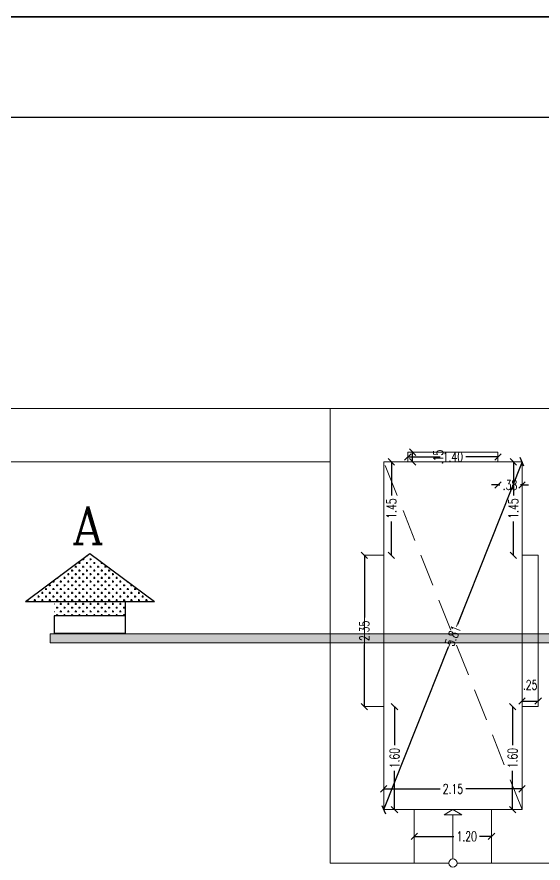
# Model space of a CAD drawing. Header units: metres. Extents: x -801 to 302, y 0 to 75.
# Drawn here: x -71.55 to -63.37, y 20.96 to 34.1 of the extents above; entities that cross this region are included whole.
import ezdxf

# ---------------------------------------------------------------- set-up
doc = ezdxf.new("R2010")
doc.units = ezdxf.units.M
doc.header["$MEASUREMENT"] = 0
doc.linetypes.add('DASHED', pattern=[0.75, 0.5, -0.25])
for name, color, linetype in [('6', 6, 'Continuous'), ('Kadr', 6, 'Continuous'), ('LINE', 230, 'Continuous')]:
    doc.layers.add(name, color=color, linetype=linetype)
doc.layers.add('roof-arch', color=6, linetype='DASHED', lineweight=5)
doc.layers.add('walls', color=7, linetype='Continuous', lineweight=15)
doc.styles.add('ROMANC', font='ROMANC.shx')
doc.styles.add('simplex', font='simplex.shx', dxfattribs={"width": 0.7})
doc.dimstyles.new('DIM2', dxfattribs={"dimscale": 0, "dimtxt": 0.15, "dimasz": 0.1, "dimexe": 0.1, "dimexo": 0.05, "dimgap": 0.05, "dimtad": 0, "dimzin": 4, "dimdsep": 46, "dimtxsty": 'simplex', "dimblk1": 'OBLIQUE', "dimblk2": 'OBLIQUE', "dimsah": 1, "dimcen": 0.1, "dimse1": 1, "dimse2": 1, "dimclrd": 1, "dimclre": 2, "dimclrt": 3, "dimadec": 0, "dimazin": 0, "dimtfac": 1, "dimtmove": 2, "dimatfit": 3, "dimfxl": 1, "dimtolj": 1, "dimarcsym": 0})

# ---------------------------------------------------------------- blocks, each defined once
blk = doc.blocks.new('_OBLIQUE')
at = {"color": 0, "linetype": 'ByBlock'}
blk.add_line((-0.5, -0.5), (0.5, 0.5), dxfattribs=at)
blk = doc.blocks.new('*D67')
at = {"color": 1, "lineweight": -2, "transparency": 16777216}
for p, q in [((-64.07, 26.828), (-64.17, 26.828)), ((-64.07, 26.828), (-64.042, 26.828)), ((-63.695, 26.828), (-63.722, 26.828)), ((-63.695, 26.828), (-63.595, 26.828))]:
    blk.add_line(p, q, dxfattribs=at)
at = {"layer": 'Defpoints', "color": 0, "transparency": 16777216}
for p in [(-64.07, 27.187), (-63.695, 27.187), (-64.07, 26.828)]:
    blk.add_point(p, dxfattribs=at)
at = {"color": 1, "lineweight": -2, "transparency": 16777216, "xscale": 0.1, "yscale": 0.1, "zscale": 0.1}
blk.add_blockref('_OBLIQUE', (-64.07, 26.828), dxfattribs=at)
at = {"color": 1, "lineweight": -2, "transparency": 16777216, "xscale": 0.1, "yscale": 0.1, "zscale": 0.1, "rotation": 180}
blk.add_blockref('_OBLIQUE', (-63.695, 26.828), dxfattribs=at)
at = {"color": 3, "transparency": 16777216, "insert": (-63.882, 26.828), "char_height": 0.15, "attachment_point": 5, "style": 'simplex'}
blk.add_mtext('\\A1;.38', dxfattribs=at)
blk = doc.blocks.new('*D64')
at = {"color": 1, "lineweight": -2, "transparency": 16777216}
for p, q in [((-65.845, 22.109), (-64.97, 22.109)), ((-63.695, 22.109), (-64.57, 22.109))]:
    blk.add_line(p, q, dxfattribs=at)
at = {"layer": 'Defpoints', "color": 0, "transparency": 16777216}
for p in [(-63.695, 22.109), (-65.845, 21.787), (-63.695, 21.787)]:
    blk.add_point(p, dxfattribs=at)
at = {"color": 1, "lineweight": -2, "transparency": 16777216, "xscale": 0.1, "yscale": 0.1, "zscale": 0.1, "rotation": 180}
blk.add_blockref('_OBLIQUE', (-65.845, 22.109), dxfattribs=at)
at = {"color": 1, "lineweight": -2, "transparency": 16777216, "xscale": 0.1, "yscale": 0.1, "zscale": 0.1}
blk.add_blockref('_OBLIQUE', (-63.695, 22.109), dxfattribs=at)
at = {"color": 3, "transparency": 16777216, "insert": (-64.77, 22.109), "char_height": 0.15, "attachment_point": 5, "style": 'simplex'}
blk.add_mtext('\\A1;2.15', dxfattribs=at)
blk = doc.blocks.new('HJHJUY')
at = {"layer": 'LINE'}
h = blk.add_hatch(dxfattribs=at)
h.set_pattern_fill('CROSS', color=4, scale=0.231031, style=0)
h.set_pattern_definition([(360, (534.30997, 522.159915), (0.05775775, 0.05775775), [0.028878875, -0.086636626]), (90, (534.32441, 522.145475), (-0.05775775, 0.05775775), [0.028878875, -0.086636626])])
h.paths.add_polyline_path([(783.078, 661.387), (782.076, 660.644), (782.526, 660.644), (782.526, 660.419), (783.63, 660.419), (783.63, 660.644), (784.081, 660.644)])
for p, q in [((782.076, 660.644), (783.078, 661.387)), ((783.078, 661.387), (784.081, 660.644)), ((782.076, 660.644), (784.081, 660.644)), ((783.63, 660.419), (783.63, 660.644))]:
    blk.add_line(p, q, dxfattribs=at)
blk.add_lwpolyline([(782.526, 660.149), (783.63, 660.149), (783.63, 660.419), (782.526, 660.419)], close=True, dxfattribs=at)
blk = doc.blocks.new('cutting line')
at = {"layer": 'walls'}
h = blk.add_hatch(color=256, dxfattribs=at)
h.dxf.hatch_style = 1
h.paths.add_polyline_path([(16.514, 3.421), (16.514, 3.561), (3.902, 3.561), (-4.356, 3.561), (-4.356, 3.421), (3.902, 3.421)])
at = {"color": 32, "true_color": 0xcd6928}
blk.add_line((-4.356, 3.561), (-4.356, 3.421), dxfattribs=at)
for points in [[(16.514, 3.561), (3.902, 3.561), (-4.356, 3.561)], [(-4.356, 3.421), (3.902, 3.421), (16.514, 3.421)]]:
    blk.add_lwpolyline(points, dxfattribs=at)
at = {"layer": 'Kadr', "color": 7, "lineweight": -2}
blk.add_blockref('HJHJUY', (-786.815, -656.58), dxfattribs=at)
at = {"layer": 'LINE', "style": 'ROMANC'}
blk.add_text('A', height=0.579, dxfattribs=at).set_placement((-4.017, 4.956))
blk = doc.blocks.new('*D82')
at = {"color": 1, "lineweight": -2, "transparency": 16777216}
for p, q in [((-65.37, 21.372), (-64.755, 21.372)), ((-64.17, 21.372), (-64.355, 21.372))]:
    blk.add_line(p, q, dxfattribs=at)
at = {"layer": 'Defpoints', "color": 0, "transparency": 16777216}
for p in [(-65.37, 21.372), (-64.17, 21.372), (-64.17, 21.372)]:
    blk.add_point(p, dxfattribs=at)
at = {"color": 1, "lineweight": -2, "transparency": 16777216, "xscale": 0.1, "yscale": 0.1, "zscale": 0.1, "rotation": 180}
blk.add_blockref('_OBLIQUE', (-65.37, 21.372), dxfattribs=at)
at = {"color": 1, "lineweight": -2, "transparency": 16777216, "xscale": 0.1, "yscale": 0.1, "zscale": 0.1}
blk.add_blockref('_OBLIQUE', (-64.17, 21.372), dxfattribs=at)
at = {"color": 3, "transparency": 16777216, "insert": (-64.555, 21.372), "char_height": 0.15, "attachment_point": 5, "style": 'simplex'}
blk.add_mtext('\\A1;1.20', dxfattribs=at)
blk = doc.blocks.new('*D83')
at = {"color": 1, "lineweight": -2, "transparency": 16777216}
for p, q in [((-65.677, 23.387), (-65.677, 22.787)), ((-65.677, 21.787), (-65.677, 22.387))]:
    blk.add_line(p, q, dxfattribs=at)
at = {"layer": 'Defpoints', "color": 0, "transparency": 16777216}
for p in [(-65.845, 23.387), (-65.845, 21.787), (-65.677, 21.787)]:
    blk.add_point(p, dxfattribs=at)
at = {"color": 1, "lineweight": -2, "transparency": 16777216, "xscale": 0.1, "yscale": 0.1, "zscale": 0.1}
for p, rotation in [((-65.677, 23.387), 90), ((-65.677, 21.787), 270)]:
    blk.add_blockref('_OBLIQUE', p, dxfattribs=dict(at, rotation=rotation))
at = {"color": 3, "transparency": 16777216, "insert": (-65.677, 22.587), "char_height": 0.15, "attachment_point": 5, "rotation": 90, "style": 'simplex'}
blk.add_mtext('\\A1;1.60', dxfattribs=at)
blk = doc.blocks.new('*D84')
at = {"color": 1, "lineweight": -2, "transparency": 16777216}
for p, q in [((-63.842, 23.387), (-63.842, 22.787)), ((-63.842, 21.787), (-63.842, 22.387))]:
    blk.add_line(p, q, dxfattribs=at)
at = {"layer": 'Defpoints', "color": 0, "transparency": 16777216}
for p in [(-63.695, 23.387), (-63.842, 21.787), (-63.695, 21.787)]:
    blk.add_point(p, dxfattribs=at)
at = {"color": 1, "lineweight": -2, "transparency": 16777216, "xscale": 0.1, "yscale": 0.1, "zscale": 0.1}
for p, rotation in [((-63.842, 23.387), 90), ((-63.842, 21.787), 270)]:
    blk.add_blockref('_OBLIQUE', p, dxfattribs=dict(at, rotation=rotation))
at = {"color": 3, "transparency": 16777216, "insert": (-63.842, 22.587), "char_height": 0.15, "attachment_point": 5, "rotation": 90, "style": 'simplex'}
blk.add_mtext('\\A1;1.60', dxfattribs=at)
blk = doc.blocks.new('*D85')
at = {"color": 1, "lineweight": -2, "transparency": 16777216}
for p, q in [((-66.145, 25.737), (-66.145, 24.772)), ((-66.145, 23.387), (-66.145, 24.352))]:
    blk.add_line(p, q, dxfattribs=at)
at = {"layer": 'Defpoints', "color": 0, "transparency": 16777216}
for p in [(-66.145, 25.737), (-66.145, 23.387), (-66.145, 23.387)]:
    blk.add_point(p, dxfattribs=at)
at = {"color": 1, "lineweight": -2, "transparency": 16777216, "xscale": 0.1, "yscale": 0.1, "zscale": 0.1}
for p, rotation in [((-66.145, 25.737), 90), ((-66.145, 23.387), 270)]:
    blk.add_blockref('_OBLIQUE', p, dxfattribs=dict(at, rotation=rotation))
at = {"color": 3, "transparency": 16777216, "insert": (-66.145, 24.562), "char_height": 0.15, "attachment_point": 5, "rotation": 90, "style": 'simplex'}
blk.add_mtext('\\A1;2.35', dxfattribs=at)
blk = doc.blocks.new('*D86')
at = {"color": 1, "lineweight": -2, "transparency": 16777216}
blk.add_line((-63.695, 23.473), (-63.445, 23.473), dxfattribs=at)
at = {"layer": 'Defpoints', "color": 0, "transparency": 16777216}
for p in [(-63.695, 23.387), (-63.445, 23.473), (-63.445, 23.387)]:
    blk.add_point(p, dxfattribs=at)
at = {"color": 1, "lineweight": -2, "transparency": 16777216, "xscale": 0.1, "yscale": 0.1, "zscale": 0.1, "rotation": 180}
blk.add_blockref('_OBLIQUE', (-63.695, 23.473), dxfattribs=at)
at = {"color": 1, "lineweight": -2, "transparency": 16777216, "xscale": 0.1, "yscale": 0.1, "zscale": 0.1}
blk.add_blockref('_OBLIQUE', (-63.445, 23.473), dxfattribs=at)
at = {"color": 3, "transparency": 16777216, "insert": (-63.57, 23.723), "char_height": 0.15, "attachment_point": 5, "style": 'simplex'}
blk.add_mtext('\\A1;.25', dxfattribs=at)
blk = doc.blocks.new('*D87')
at = {"color": 1, "lineweight": -2, "transparency": 16777216}
for p, q in [((-65.725, 27.187), (-65.725, 26.662)), ((-65.725, 25.737), (-65.725, 26.262))]:
    blk.add_line(p, q, dxfattribs=at)
at = {"layer": 'Defpoints', "color": 0, "transparency": 16777216}
for p in [(-65.845, 27.187), (-65.845, 25.737), (-65.725, 25.737)]:
    blk.add_point(p, dxfattribs=at)
at = {"color": 1, "lineweight": -2, "transparency": 16777216, "xscale": 0.1, "yscale": 0.1, "zscale": 0.1}
for p, rotation in [((-65.725, 27.187), 90), ((-65.725, 25.737), 270)]:
    blk.add_blockref('_OBLIQUE', p, dxfattribs=dict(at, rotation=rotation))
at = {"color": 3, "transparency": 16777216, "insert": (-65.725, 26.462), "char_height": 0.15, "attachment_point": 5, "rotation": 90, "style": 'simplex'}
blk.add_mtext('\\A1;1.45', dxfattribs=at)
blk = doc.blocks.new('*D88')
at = {"color": 1, "lineweight": -2, "transparency": 16777216}
for p, q in [((-63.83, 27.187), (-63.83, 26.662)), ((-63.83, 25.737), (-63.83, 26.262))]:
    blk.add_line(p, q, dxfattribs=at)
at = {"layer": 'Defpoints', "color": 0, "transparency": 16777216}
for p in [(-63.695, 27.187), (-63.83, 25.737), (-63.695, 25.737)]:
    blk.add_point(p, dxfattribs=at)
at = {"color": 1, "lineweight": -2, "transparency": 16777216, "xscale": 0.1, "yscale": 0.1, "zscale": 0.1}
for p, rotation in [((-63.83, 27.187), 90), ((-63.83, 25.737), 270)]:
    blk.add_blockref('_OBLIQUE', p, dxfattribs=dict(at, rotation=rotation))
at = {"color": 3, "transparency": 16777216, "insert": (-63.83, 26.462), "char_height": 0.15, "attachment_point": 5, "rotation": 90, "style": 'simplex'}
blk.add_mtext('\\A1;1.45', dxfattribs=at)
blk = doc.blocks.new('*D89')
at = {"color": 1, "lineweight": -2, "transparency": 16777216}
for p, q in [((-65.47, 27.263), (-64.97, 27.263)), ((-64.07, 27.263), (-64.57, 27.263))]:
    blk.add_line(p, q, dxfattribs=at)
at = {"layer": 'Defpoints', "color": 0, "transparency": 16777216}
for p in [(-65.47, 27.337), (-64.07, 27.337), (-64.07, 27.263)]:
    blk.add_point(p, dxfattribs=at)
at = {"color": 1, "lineweight": -2, "transparency": 16777216, "xscale": 0.1, "yscale": 0.1, "zscale": 0.1, "rotation": 180}
blk.add_blockref('_OBLIQUE', (-65.47, 27.263), dxfattribs=at)
at = {"color": 1, "lineweight": -2, "transparency": 16777216, "xscale": 0.1, "yscale": 0.1, "zscale": 0.1}
blk.add_blockref('_OBLIQUE', (-64.07, 27.263), dxfattribs=at)
at = {"color": 3, "transparency": 16777216, "insert": (-64.77, 27.263), "char_height": 0.15, "attachment_point": 5, "style": 'simplex'}
blk.add_mtext('\\A1;1.40', dxfattribs=at)
blk = doc.blocks.new('*D90')
at = {"color": 1, "lineweight": -2, "transparency": 16777216}
blk.add_line((-65.397, 27.187), (-65.397, 27.337), dxfattribs=at)
at = {"layer": 'Defpoints', "color": 0, "transparency": 16777216}
for p in [(-65.47, 27.337), (-65.397, 27.337), (-65.47, 27.187)]:
    blk.add_point(p, dxfattribs=at)
at = {"color": 1, "lineweight": -2, "transparency": 16777216, "xscale": 0.1, "yscale": 0.1, "zscale": 0.1}
for p, rotation in [((-65.397, 27.337), 90), ((-65.397, 27.187), 270)]:
    blk.add_blockref('_OBLIQUE', p, dxfattribs=dict(at, rotation=rotation))
at = {"color": 3, "transparency": 16777216, "insert": (-64.997, 27.262), "char_height": 0.15, "attachment_point": 5, "rotation": 90, "style": 'simplex'}
blk.add_mtext('\\A1;.15', dxfattribs=at)
blk = doc.blocks.new('*D96')
at = {"color": 1, "lineweight": -2, "transparency": 16777216}
for p, q in [((-63.695, 27.187), (-64.7, 24.661)), ((-65.845, 21.787), (-64.839, 24.313))]:
    blk.add_line(p, q, dxfattribs=at)
at = {"layer": 'Defpoints', "color": 0, "transparency": 16777216}
for p in [(-63.695, 27.187), (-65.845, 21.787), (-65.845, 21.787)]:
    blk.add_point(p, dxfattribs=at)
at = {"color": 1, "lineweight": -2, "transparency": 16777216, "xscale": 0.1, "yscale": 0.1, "zscale": 0.1}
for p, rotation in [((-63.695, 27.187), 68.29011724012886), ((-65.845, 21.787), 248.2901172401288)]:
    blk.add_blockref('_OBLIQUE', p, dxfattribs=dict(at, rotation=rotation))
at = {"color": 3, "transparency": 16777216, "insert": (-64.77, 24.487), "char_height": 0.15, "attachment_point": 5, "rotation": 68.2901, "style": 'simplex'}
blk.add_mtext('\\A1;5.81', dxfattribs=at)

msp = doc.modelspace()

# ---------------------------------------------------------------- linework, layer by layer
for p, q in [((-81.95017, 34.09542), (-35.50983, 34.09542)), ((-35.50983, 34.09542), (-81.95017, 34.09542))]:
    msp.add_line(p, q)
at = {"layer": '6'}
msp.add_line((-45.67354, 32.53178), (-78.82287, 32.53178), dxfattribs=at)
at = {"layer": 'roof-arch', "color": 6, "linetype": 'DASHED'}
for p, q in [((-63.69479, 27.18701), (-65.84479, 21.78701)), ((-63.69479, 21.78701), (-65.84479, 27.18701))]:
    msp.add_line(p, q, dxfattribs=at)
at = {"layer": 'walls'}
for p, q in [((-74.19915, 28.01701), (-54.72479, 28.01701)), ((-66.67479, 28.01701), (-66.67479, 20.95701)), ((-54.72479, 28.01701), (-66.67479, 28.01701)), ((-65.46979, 27.18701), (-65.46979, 27.33701)), ((-65.46979, 27.33701), (-64.06979, 27.33701)), ((-64.06979, 27.18701), (-64.06979, 27.33701)), ((-74.21712, 27.18701), (-66.67479, 27.18701)), ((-65.84479, 27.18701), (-65.84479, 25.73701)), ((-65.46979, 27.18701), (-65.84479, 27.18701)), ((-65.46979, 27.18701), (-64.06979, 27.18701)), ((-63.69479, 27.18701), (-64.06979, 27.18701)), ((-63.69479, 27.18701), (-63.69479, 25.73701)), ((-66.14479, 25.73701), (-66.14479, 23.38701)), ((-65.84479, 25.73701), (-66.14479, 25.73701)), ((-65.84479, 25.73701), (-65.84479, 23.38701)), ((-63.44479, 25.73701), (-63.69479, 25.73701)), ((-63.69479, 25.73701), (-63.69479, 23.38701)), ((-63.44479, 23.38701), (-63.44479, 25.73701)), ((-65.84479, 23.38701), (-66.14479, 23.38701)), ((-65.84479, 23.38701), (-65.84479, 21.78701)), ((-63.69479, 23.38701), (-63.69479, 21.78701)), ((-63.69479, 23.38701), (-63.44479, 23.38701)), ((-65.84479, 21.78701), (-65.36979, 21.78701)), ((-65.36979, 21.78701), (-65.36979, 20.95701)), ((-64.16979, 21.78701), (-65.36979, 21.78701)), ((-64.16979, 21.78701), (-63.69479, 21.78701)), ((-64.16979, 21.78701), (-64.16979, 20.95701)), ((-66.67479, 20.95701), (-65.36979, 20.95701)), ((-65.36979, 20.95701), (-64.83382, 20.95701)), ((-64.70576, 20.95701), (-64.16979, 20.95701)), ((-64.16979, 20.95701), (-62.14479, 20.95701))]:
    msp.add_line(p, q, dxfattribs=at)
at = {"layer": 'walls', "color": 3}
msp.add_line((-64.76979, 21.02104), (-64.76979, 21.70675), dxfattribs=at)
at = {"layer": 'walls'}
msp.add_lwpolyline([(-66.67479, 28.01701), (-74.19915, 28.01701), (-74.19915, 27.62327), (-74.62922, 27.62327), (-73.86158, 27.42141), (-74.21712, 27.42141), (-74.21712, 27.18701), (-66.67479, 27.18701)], close=True, dxfattribs=at)
at = {"layer": 'walls', "color": 3}
msp.add_lwpolyline([(-64.76979, 21.78701), (-64.63123, 21.70675), (-64.76979, 21.70675), (-64.90836, 21.70675)], close=True, dxfattribs=at)
msp.add_circle((-64.76979, 20.95701), 0.06403, dxfattribs=at)

# ---------------------------------------------------------------- block references
at = {"layer": 'walls'}
msp.add_blockref('cutting line', (-66.67479, 20.95701), dxfattribs=at)

# ---------------------------------------------------------------- dimensions: what is measured, and where the dimension line sits
for base, p1, p2, picture, middle in [((-64.06979, 27.26251), (-65.46979, 27.33701), (-64.06979, 27.33701), '*D89', (-64.76979, 27.26251)), ((-64.0697916089, 26.8277107382), (-63.6947916089, 27.1870065895), (-64.0697916089, 27.1870065895), '*D67', (-63.8822916089, 26.8277107382)), ((-63.44479, 23.47284), (-63.69479, 23.38701), (-63.44479, 23.38701), '*D86', (-63.56979, 23.72284)), ((-63.69479, 22.10871), (-65.84479, 21.78701), (-63.69479, 21.78701), '*D64', (-64.76979, 22.10871))]:
    dim = msp.add_linear_dim(base=base, p1=p1, p2=p2, dimstyle='DIM2', override={"dimscale": 1})
    dim.commit()
    dim.dimension.update_dxf_attribs({"geometry": picture, "text_midpoint": middle})
for base, p1, p2, picture, middle in [((-65.39706, 27.33701), (-65.46979, 27.18701), (-65.46979, 27.33701), '*D90', (-64.99706, 27.26201)), ((-65.72501, 25.73701), (-65.84479, 27.18701), (-65.84479, 25.73701), '*D87', (-65.72501, 26.46201)), ((-63.83007, 25.73701), (-63.69479, 27.18701), (-63.69479, 25.73701), '*D88', (-63.83007, 26.46201)), ((-66.14479, 23.38701), (-66.14479, 25.73701), (-66.14479, 23.38701), '*D85', (-66.14479, 24.56201)), ((-65.6773, 21.78701), (-65.84479, 23.38701), (-65.84479, 21.78701), '*D83', (-65.6773, 22.58701)), ((-63.84204, 21.78701), (-63.69479, 23.38701), (-63.69479, 21.78701), '*D84', (-63.84204, 22.58701))]:
    dim = msp.add_linear_dim(base=base, p1=p1, p2=p2, angle=90, dimstyle='DIM2', override={"dimscale": 1})
    dim.commit()
    dim.dimension.update_dxf_attribs({"geometry": picture, "text_midpoint": middle})
dim = msp.add_aligned_dim(p1=(-63.69479, 27.18701), p2=(-65.84479, 21.78701), distance=0, dimstyle='DIM2', override={"dimscale": 1})
dim.commit()
dim.dimension.update_dxf_attribs({"geometry": '*D96', "text_midpoint": (-64.76979, 24.48701)})
dim = msp.add_linear_dim(base=(-64.16979, 21.37201), p1=(-65.36979, 21.37201), p2=(-64.16979, 21.37201), dimstyle='DIM2', override={"dimscale": 1})
dim.commit()
dim.dimension.update_dxf_attribs({"geometry": '*D82', "text_midpoint": (-64.5553, 21.37201), "dimtype": 160})

doc.saveas('drawing.dxf')
